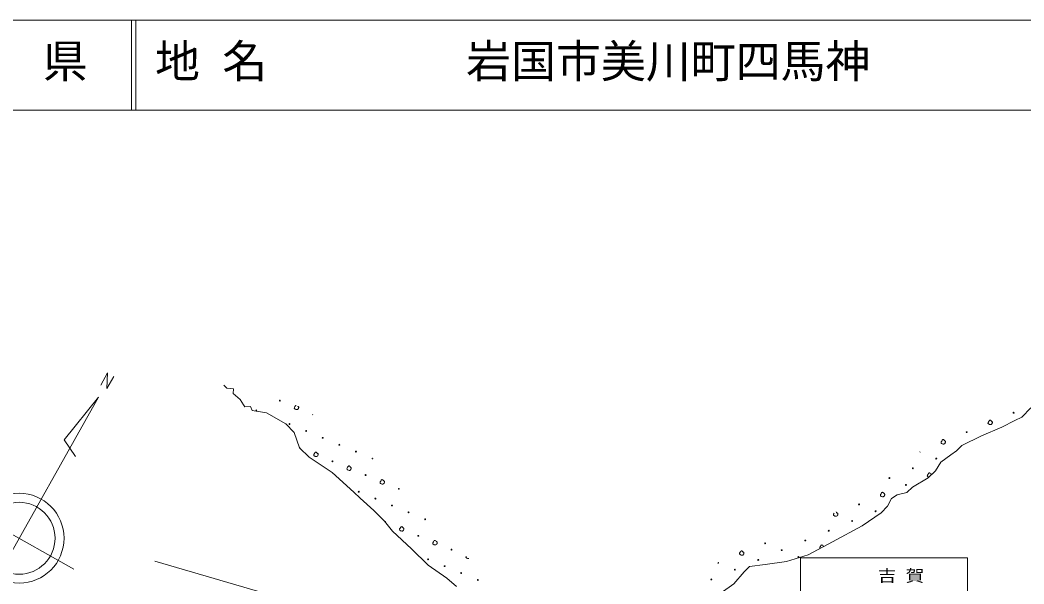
# Model space of a CAD drawing. Units: millimetres, scale not verified. Extents: x 40000 to 680000, y 20000 to 380000.
# Drawn here: x 355358 to 467119, y 317296 to 380000 of the extents above; entities that cross this region are included whole.
import ezdxf
from ezdxf.enums import TextEntityAlignment as Align

# ---------------------------------------------------------------- set-up
doc = ezdxf.new("R2010")
doc.units = ezdxf.units.MM
doc.header["$LTSCALE"] = 1000
for name, color, linetype, lineweight in [('S-BGD', 7, 'Continuous', 13), ('S-TTL', 2, 'Continuous', 13), ('S-TTL-TXT', 7, 'Continuous', 13)]:
    doc.layers.add(name, color=color, linetype=linetype, lineweight=lineweight)
doc.styles.add('ＭＳ ゴシック', font='')
doc.styles.get('ＭＳ ゴシック').set_extended_font_data('MS Gothic')

msp = doc.modelspace()

# ---------------------------------------------------------------- linework, layer by layer
at = {"layer": 'S-BGD'}
for p, q in [((364333, 339410), (365090, 340755)), ((365090, 340755), (365029, 339013)), ((365029, 339013), (365782, 340368)), ((378033, 339395), (378395, 339079)), ((378395, 339079), (379119, 338988)), ((379119, 338988), (379074, 338490)), ((364075, 338062), (351816, 316274)), ((364075, 338062), (360262, 333323)), ((379074, 338490), (379843, 337812)), ((379843, 337812), (380250, 337223)), ((380250, 337223), (380386, 336997)), ((380386, 336997), (381019, 337043)), ((381019, 337043), (381200, 336590)), ((381200, 336590), (382784, 336319)), ((385882, 336845), (385894, 336923)), ((385904, 336792), (385882, 336845)), ((385894, 336923), (385962, 337020)), ((385939, 336751), (385904, 336792)), ((385997, 336724), (385939, 336751)), ((385962, 337020), (386015, 337106)), ((386053, 336698), (385997, 336724)), ((386015, 337106), (386047, 337153)), ((386047, 337153), (386074, 337167)), ((386119, 336681), (386053, 336698)), ((386199, 336681), (386119, 336681)), ((386243, 336699), (386199, 336681)), ((386288, 336733), (386243, 336699)), ((386274, 337054), (386295, 337037)), ((386338, 336794), (386288, 336733)), ((386295, 337037), (386333, 337013)), ((386333, 337013), (386361, 336977)), ((386357, 336849), (386338, 336794)), ((386366, 336885), (386357, 336849)), ((386361, 336977), (386375, 336953)), ((386375, 336918), (386366, 336885)), ((386375, 336953), (386375, 336918)), ((466880, 335841), (467875, 336882)), ((382784, 336319), (384956, 335097)), ((463129, 335256), (463197, 335353)), ((463197, 335353), (463250, 335439)), ((463250, 335439), (463282, 335486)), ((463282, 335486), (463316, 335504)), ((463316, 335504), (463356, 335515)), ((463356, 335515), (463402, 335506)), ((463402, 335506), (463454, 335442)), ((463454, 335442), (463495, 335399)), ((463495, 335399), (463530, 335369)), ((463530, 335369), (463568, 335346)), ((463568, 335346), (463595, 335310)), ((463595, 335310), (463609, 335286)), ((463609, 335286), (463610, 335251)), ((464663, 334710), (466110, 335480)), ((466110, 335480), (466880, 335841)), ((384956, 335097), (385861, 334147)), ((462390, 333768), (464663, 334710)), ((463117, 335178), (463129, 335256)), ((463139, 335125), (463117, 335178)), ((463174, 335084), (463139, 335125)), ((463232, 335057), (463174, 335084)), ((463288, 335031), (463232, 335057)), ((463354, 335014), (463288, 335031)), ((463434, 335014), (463354, 335014)), ((463478, 335032), (463434, 335014)), ((463523, 335066), (463478, 335032)), ((463572, 335127), (463523, 335066)), ((463591, 335182), (463572, 335127)), ((463601, 335218), (463591, 335182)), ((463610, 335251), (463601, 335218)), ((360262, 333323), (361514, 331471)), ((385861, 334147), (386449, 332428)), ((457891, 333012), (457903, 333090)), ((457903, 333090), (457971, 333187)), ((457971, 333187), (458024, 333273)), ((458024, 333273), (458056, 333320)), ((458056, 333320), (458090, 333338)), ((458090, 333338), (458130, 333349)), ((458130, 333349), (458176, 333340)), ((458176, 333340), (458228, 333276)), ((458228, 333276), (458269, 333233)), ((458269, 333233), (458304, 333203)), ((458304, 333203), (458342, 333180)), ((458342, 333180), (458370, 333144)), ((458375, 333052), (458366, 333016)), ((458370, 333144), (458384, 333120)), ((458385, 333085), (458375, 333052)), ((458384, 333120), (458385, 333085)), ((460218, 332683), (462390, 333768)), ((386449, 332428), (387535, 331387)), ((388213, 331927), (388247, 331945)), ((388247, 331945), (388287, 331956)), ((388287, 331956), (388333, 331947)), ((388333, 331947), (388385, 331883)), ((457913, 332959), (457891, 333012)), ((457948, 332918), (457913, 332959)), ((458006, 332891), (457948, 332918)), ((458062, 332865), (458006, 332891)), ((458128, 332848), (458062, 332865)), ((458208, 332848), (458128, 332848)), ((458252, 332866), (458208, 332848)), ((458297, 332900), (458252, 332866)), ((458347, 332961), (458297, 332900)), ((458366, 333016), (458347, 332961)), ((458997, 331642), (459630, 332094)), ((459630, 332094), (460218, 332683)), ((387535, 331387), (390113, 329668)), ((388048, 331619), (388060, 331697)), ((388070, 331566), (388048, 331619)), ((388060, 331697), (388128, 331795)), ((388105, 331525), (388070, 331566)), ((388163, 331498), (388105, 331525)), ((388128, 331795), (388181, 331880)), ((388219, 331472), (388163, 331498)), ((388181, 331880), (388213, 331927)), ((388285, 331455), (388219, 331472)), ((388365, 331456), (388285, 331455)), ((388409, 331474), (388365, 331456)), ((388385, 331883), (388426, 331841)), ((388454, 331507), (388409, 331474)), ((388426, 331841), (388461, 331811)), ((388503, 331568), (388454, 331507)), ((388461, 331811), (388499, 331787)), ((388499, 331787), (388527, 331751)), ((388523, 331624), (388503, 331568)), ((388532, 331659), (388523, 331624)), ((388527, 331751), (388541, 331727)), ((388541, 331692), (388532, 331659)), ((388541, 331727), (388541, 331692)), ((457277, 329877), (457866, 330828)), ((457866, 330828), (458997, 331642)), ((391744, 330089), (391756, 330167)), ((391766, 330036), (391744, 330089)), ((391756, 330167), (391824, 330265)), ((391801, 329995), (391766, 330036)), ((391859, 329968), (391801, 329995)), ((391824, 330265), (391877, 330350)), ((391915, 329942), (391859, 329968)), ((391877, 330350), (391909, 330397)), ((391909, 330397), (391943, 330415)), ((391981, 329925), (391915, 329942)), ((391943, 330415), (391983, 330427)), ((392061, 329926), (391981, 329925)), ((391983, 330427), (392029, 330417)), ((392029, 330417), (392081, 330353)), ((392105, 329944), (392061, 329926)), ((392081, 330353), (392122, 330311)), ((392150, 329978), (392105, 329944)), ((392122, 330311), (392157, 330281)), ((392199, 330039), (392150, 329978)), ((392157, 330281), (392195, 330257)), ((392195, 330257), (392222, 330221)), ((392218, 330094), (392199, 330039)), ((392228, 330129), (392218, 330094)), ((392222, 330221), (392236, 330197)), ((392237, 330163), (392228, 330129)), ((392236, 330197), (392237, 330163)), ((456463, 329108), (457277, 329877)), ((390113, 329668), (392511, 327496)), ((395440, 328559), (395452, 328638)), ((395452, 328638), (395520, 328735)), ((395520, 328735), (395573, 328820)), ((395573, 328820), (395605, 328867)), ((395605, 328867), (395639, 328885)), ((395639, 328885), (395679, 328897)), ((395679, 328897), (395725, 328887)), ((395725, 328887), (395777, 328824)), ((395777, 328824), (395818, 328781)), ((395818, 328781), (395853, 328751)), ((395853, 328751), (395891, 328728)), ((395891, 328728), (395918, 328691)), ((395924, 328599), (395914, 328564)), ((395918, 328691), (395932, 328667)), ((395933, 328633), (395924, 328599)), ((395932, 328667), (395933, 328633)), ((454699, 328068), (456463, 329108)), ((456361, 329316), (456374, 329394)), ((456383, 329263), (456361, 329316)), ((456374, 329394), (456442, 329491)), ((456418, 329222), (456383, 329263)), ((456477, 329195), (456418, 329222)), ((456442, 329491), (456494, 329577)), ((456529, 329170), (456477, 329195)), ((456494, 329577), (456526, 329624)), ((456526, 329624), (456560, 329642)), ((456560, 329642), (456600, 329653)), ((456600, 329653), (456646, 329644)), ((456646, 329644), (456698, 329580)), ((456698, 329580), (456739, 329538)), ((456739, 329538), (456774, 329508)), ((456774, 329508), (456813, 329484)), ((456813, 329484), (456833, 329457)), ((392511, 327496), (393235, 326817)), ((395462, 328506), (395440, 328559)), ((395496, 328465), (395462, 328506)), ((395555, 328438), (395496, 328465)), ((395610, 328412), (395555, 328438)), ((395677, 328395), (395610, 328412)), ((395757, 328396), (395677, 328395)), ((395801, 328414), (395757, 328396)), ((395846, 328448), (395801, 328414)), ((395895, 328509), (395846, 328448)), ((395914, 328564), (395895, 328509)), ((451300, 327458), (451335, 327476)), ((451335, 327476), (451375, 327487)), ((451375, 327487), (451420, 327478)), ((451420, 327478), (451473, 327414)), ((453025, 327208), (454065, 327480)), ((454065, 327480), (454699, 328068)), ((393235, 326817), (394728, 325460)), ((451136, 327150), (451148, 327228)), ((451158, 327097), (451136, 327150)), ((451148, 327228), (451216, 327325)), ((451192, 327056), (451158, 327097)), ((451251, 327029), (451192, 327056)), ((451216, 327325), (451268, 327411)), ((451306, 327003), (451251, 327029)), ((451268, 327411), (451300, 327458)), ((451373, 326986), (451306, 327003)), ((451452, 326986), (451373, 326986)), ((451496, 327005), (451452, 326986)), ((451473, 327414), (451513, 327372)), ((451542, 327038), (451496, 327005)), ((451513, 327372), (451549, 327342)), ((451591, 327099), (451542, 327038)), ((451549, 327342), (451587, 327318)), ((451587, 327318), (451614, 327282)), ((451610, 327155), (451591, 327099)), ((451620, 327190), (451610, 327155)), ((451614, 327282), (451628, 327258)), ((451629, 327223), (451620, 327190)), ((451628, 327258), (451629, 327223)), ((451939, 325941), (452391, 326801)), ((452391, 326801), (453025, 327208)), ((361349, 318942), (349148, 325807)), ((394728, 325460), (395920, 324280)), ((446206, 325298), (446247, 325248)), ((446247, 325248), (446288, 325206)), ((451215, 325217), (451939, 325941)), ((395920, 324280), (396825, 323149)), ((445910, 324984), (445922, 325062)), ((445932, 324931), (445910, 324984)), ((445922, 325062), (445990, 325159)), ((445966, 324890), (445932, 324931)), ((446025, 324863), (445966, 324890)), ((445990, 325159), (446001, 325177)), ((446080, 324837), (446025, 324863)), ((446147, 324820), (446080, 324837)), ((446227, 324820), (446147, 324820)), ((446270, 324839), (446227, 324820)), ((446316, 324872), (446270, 324839)), ((446288, 325206), (446323, 325176)), ((446365, 324933), (446316, 324872)), ((446323, 325176), (446361, 325152)), ((446361, 325152), (446388, 325116)), ((446384, 324989), (446365, 324933)), ((446394, 325024), (446384, 324989)), ((446388, 325116), (446402, 325092)), ((446403, 325057), (446394, 325024)), ((446402, 325092), (446403, 325057)), ((449109, 323768), (451215, 325217)), ((396825, 323149), (398952, 321203)), ((397606, 323334), (397618, 323412)), ((397628, 323281), (397606, 323334)), ((397618, 323412), (397686, 323509)), ((397662, 323239), (397628, 323281)), ((397721, 323212), (397662, 323239)), ((397686, 323509), (397739, 323594)), ((397776, 323187), (397721, 323212)), ((397739, 323594), (397770, 323641)), ((397770, 323641), (397805, 323660)), ((397843, 323169), (397776, 323187)), ((397805, 323660), (397845, 323671)), ((397923, 323170), (397843, 323169)), ((397845, 323671), (397891, 323661)), ((397891, 323661), (397943, 323598)), ((397966, 323188), (397923, 323170)), ((397943, 323598), (397984, 323555)), ((398012, 323222), (397966, 323188)), ((397984, 323555), (398019, 323525)), ((398061, 323283), (398012, 323222)), ((398019, 323525), (398057, 323502)), ((398057, 323502), (398084, 323466)), ((398080, 323338), (398061, 323283)), ((398090, 323373), (398080, 323338)), ((398084, 323466), (398098, 323442)), ((398099, 323407), (398090, 323373)), ((398098, 323442), (398099, 323407)), ((445807, 321959), (449109, 323768)), ((401302, 321804), (401314, 321882)), ((401314, 321882), (401382, 321979)), ((401382, 321979), (401434, 322064)), ((401434, 322064), (401466, 322112)), ((401466, 322112), (401501, 322130)), ((401501, 322130), (401541, 322141)), ((401541, 322141), (401587, 322132)), ((401587, 322132), (401639, 322068)), ((401639, 322068), (401679, 322025)), ((401679, 322025), (401715, 321995)), ((401715, 321995), (401753, 321972)), ((401753, 321972), (401780, 321936)), ((401780, 321936), (401794, 321912)), ((401795, 321877), (401786, 321843)), ((401794, 321912), (401795, 321877)), ((443092, 320511), (445807, 321959)), ((398952, 321203), (400807, 319394)), ((401324, 321751), (401302, 321804)), ((401358, 321710), (401324, 321751)), ((401417, 321682), (401358, 321710)), ((401472, 321657), (401417, 321682)), ((401539, 321640), (401472, 321657)), ((401618, 321640), (401539, 321640)), ((401662, 321658), (401618, 321640)), ((401708, 321692), (401662, 321658)), ((401757, 321753), (401708, 321692)), ((401776, 321808), (401757, 321753)), ((401786, 321843), (401776, 321808)), ((435471, 320730), (435538, 320828)), ((435538, 320828), (435591, 320913)), ((435591, 320913), (435623, 320960)), ((435623, 320960), (435657, 320978)), ((435657, 320978), (435697, 320989)), ((435697, 320989), (435743, 320980)), ((435743, 320980), (435795, 320916)), ((435795, 320916), (435836, 320874)), ((435836, 320874), (435871, 320844)), ((435871, 320844), (435910, 320820)), ((435910, 320820), (435937, 320784)), ((435937, 320784), (435951, 320760)), ((435951, 320760), (435952, 320725)), ((444380, 321288), (444392, 321366)), ((444402, 321235), (444380, 321288)), ((444392, 321366), (444460, 321464)), ((444417, 321217), (444402, 321235)), ((444460, 321464), (444513, 321549)), ((444513, 321549), (444545, 321596)), ((444545, 321596), (444579, 321614)), ((444579, 321614), (444619, 321626)), ((444619, 321626), (444665, 321616)), ((444665, 321616), (444717, 321552)), ((444717, 321552), (444758, 321510)), ((444758, 321510), (444793, 321480)), ((444793, 321480), (444831, 321456)), ((444831, 321456), (444841, 321444)), ((370366, 319820), (436749, 300519)), ((404998, 320274), (405010, 320352)), ((405020, 320221), (404998, 320274)), ((405010, 320352), (405023, 320371)), ((405054, 320180), (405020, 320221)), ((405113, 320152), (405054, 320180)), ((405168, 320127), (405113, 320152)), ((405235, 320110), (405168, 320127)), ((405306, 320110), (405235, 320110)), ((435458, 320652), (435471, 320730)), ((435480, 320599), (435458, 320652)), ((435515, 320558), (435480, 320599)), ((435574, 320531), (435515, 320558)), ((435629, 320505), (435574, 320531)), ((435695, 320488), (435629, 320505)), ((435775, 320489), (435695, 320488)), ((435819, 320507), (435775, 320489)), ((435864, 320540), (435819, 320507)), ((435914, 320601), (435864, 320540)), ((435933, 320657), (435914, 320601)), ((435942, 320692), (435933, 320657)), ((435952, 320725), (435942, 320692)), ((438296, 319470), (440694, 319787)), ((440694, 319787), (443092, 320511)), ((442234, 320178), (442234, 300378)), ((460834, 320178), (442234, 320178)), ((460834, 300378), (460834, 320178)), ((400807, 319394), (402888, 317946)), ((434812, 317299), (435989, 318656)), ((435989, 318656), (436577, 319244)), ((436577, 319244), (438296, 319470)), ((402888, 317946), (403928, 316996)), ((433417, 316293), (434812, 317299))]:
    msp.add_line(p, q, dxfattribs=at)
for centre, radius in [((384273, 337683), 49.8), ((381660, 336600), 49.8), ((465969, 336334), 49.8), ((385356, 335070), 49.8), ((387204, 334305), 49.8), ((460743, 334168), 49.8), ((389052, 333540), 49.8), ((390900, 332775), 49.8), ((392748, 332011), 49.8), ((390135, 330928), 49.8), ((457365, 331237), 49.8), ((454752, 330154), 49.8), ((393831, 329398), 49.8), ((452139, 329071), 49.8), ((393066, 327550), 49.8), ((397527, 327868), 49.8), ((453987, 328306), 49.8), ((355249, 322375), 5000), ((355249, 322375), 4000), ((394914, 326785), 49.8), ((396762, 326020), 49.8), ((398610, 325255), 49.8), ((448762, 326140), 49.8), ((450609, 325375), 49.8), ((400458, 324490), 49.8), ((447997, 324292), 49.8), ((445384, 323209), 49.8), ((399693, 322642), 49.8), ((442771, 322127), 49.8), ((403388, 321112), 49.8), ((438310, 321808), 49.8), ((440158, 321044), 49.8), ((400776, 320029), 49.8), ((437545, 319961), 49.8), ((442006, 320279), 49.8), ((402624, 319264), 49.8), ((404471, 318499), 49.8), ((434932, 318878), 49.8), ((406319, 317734), 49.8), ((432319, 317795), 49.8)]:
    msp.add_circle(centre, radius, dxfattribs=at)
for centre, start, end in [((387969, 336153), 219.9825, 261.24037), ((386439, 332457), 298.77969, 109.55609), ((455517, 332002), 303.59023, 314.10341), ((394596, 331246), 74.30566, 9.66926), ((395997, 324172), 317.65971, 119.65497), ((433084, 319643), 178.8176, 76.69009)]:
    msp.add_arc(centre, 49.8, start, end, dxfattribs=at)
at = {"layer": 'S-TTL'}
for p, q in [((680000, 380000), (40000, 380000)), ((367750, 380000), (367750, 370000)), ((368250, 380000), (368250, 370000)), ((40000, 370000), (680000, 370000))]:
    msp.add_line(p, q, dxfattribs=at)

# ---------------------------------------------------------------- texts
at = {"layer": 'S-BGD', "style": 'ＭＳ ゴシック', "width": 1.15}
msp.add_text('吉 賀', height=1320, dxfattribs=at).set_placement((450845, 317152), align=Align.BOTTOM_LEFT)
at = {"layer": 'S-TTL-TXT', "style": 'ＭＳ ゴシック'}
for s, p in [('地 名', (370380, 372500)), ('岩国市美川町四馬神', (405024, 372500)), ('山\u3000口\u3000県', (337875, 372500))]:
    msp.add_text(s, height=3666, dxfattribs=at).set_placement(p, align=Align.BOTTOM_LEFT)

doc.saveas('drawing.dxf')
